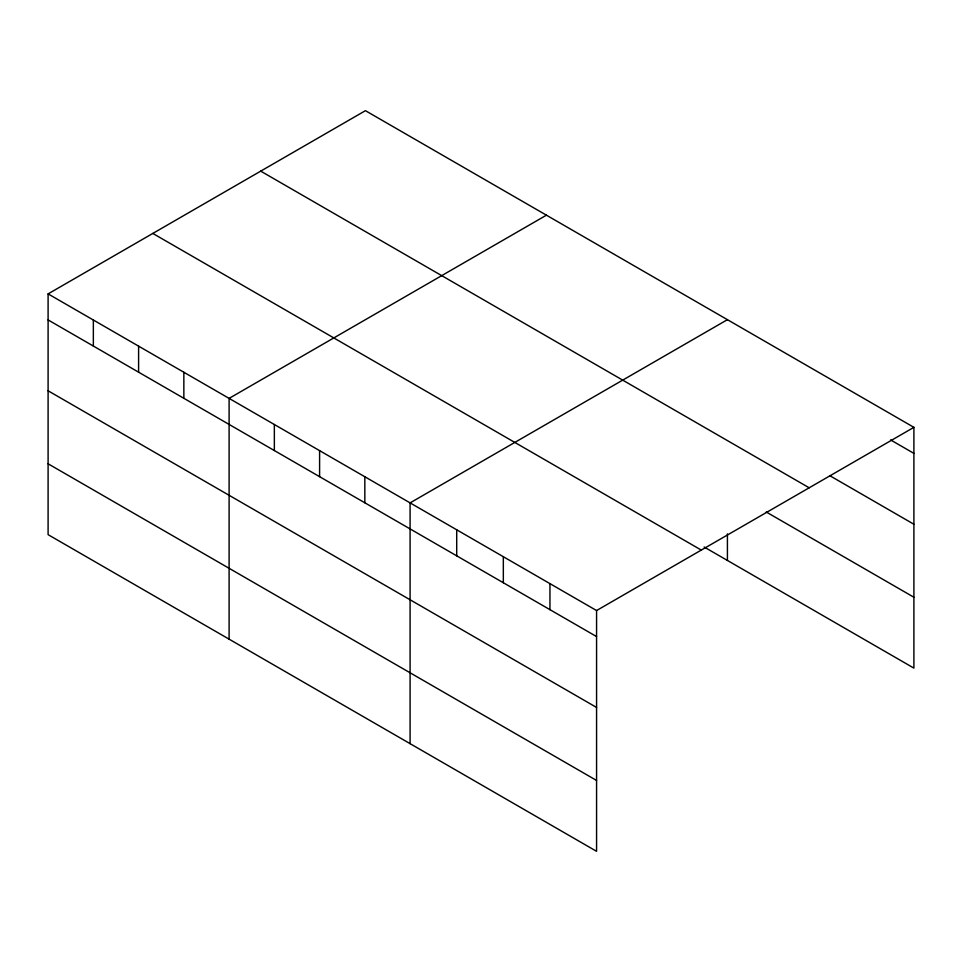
<?xml version="1.0" encoding="UTF-8"?>
<svg xmlns="http://www.w3.org/2000/svg" width="962" height="962" viewBox="0 0 962 962"><rect width="100%" height="100%" fill="white"/><g stroke="black" fill="none" stroke-linecap="round" stroke-linejoin="round"><path stroke-width="1.44" d="M48.1 293.891L596.572 610.545L596.572 851.322L48.1 534.656L48.1 293.891L365.428 110.678L913.9 427.344L913.9 668.109L704.148 547.017M546.428 215.175L229.1 398.388L229.1 639.153M727.416 319.673L410.089 502.885L410.089 743.65M596.572 610.545L913.9 427.344M890.596 439.911L913.9 453.367M829.725 475.637L913.9 524.242M260.714 171.14L809.186 487.794M766.269 512.012L913.9 597.246M152.814 233.429L701.286 550.084M48.1 319.925L596.572 636.579M48.1 390.788L596.572 707.443M48.1 463.792L596.572 780.459M727.416 533.874L727.416 560.449M549.951 583.633L549.951 609.667M503.33 556.709L503.33 582.744M456.709 529.797L456.709 555.832M364.838 476.755L364.838 502.789M319.6 450.637L319.6 476.671M274.35 424.507L274.35 450.541M183.85 372.258L183.85 398.292M138.6 346.14L138.6 372.174M93.35 320.009L93.35 346.043"/></g></svg>
